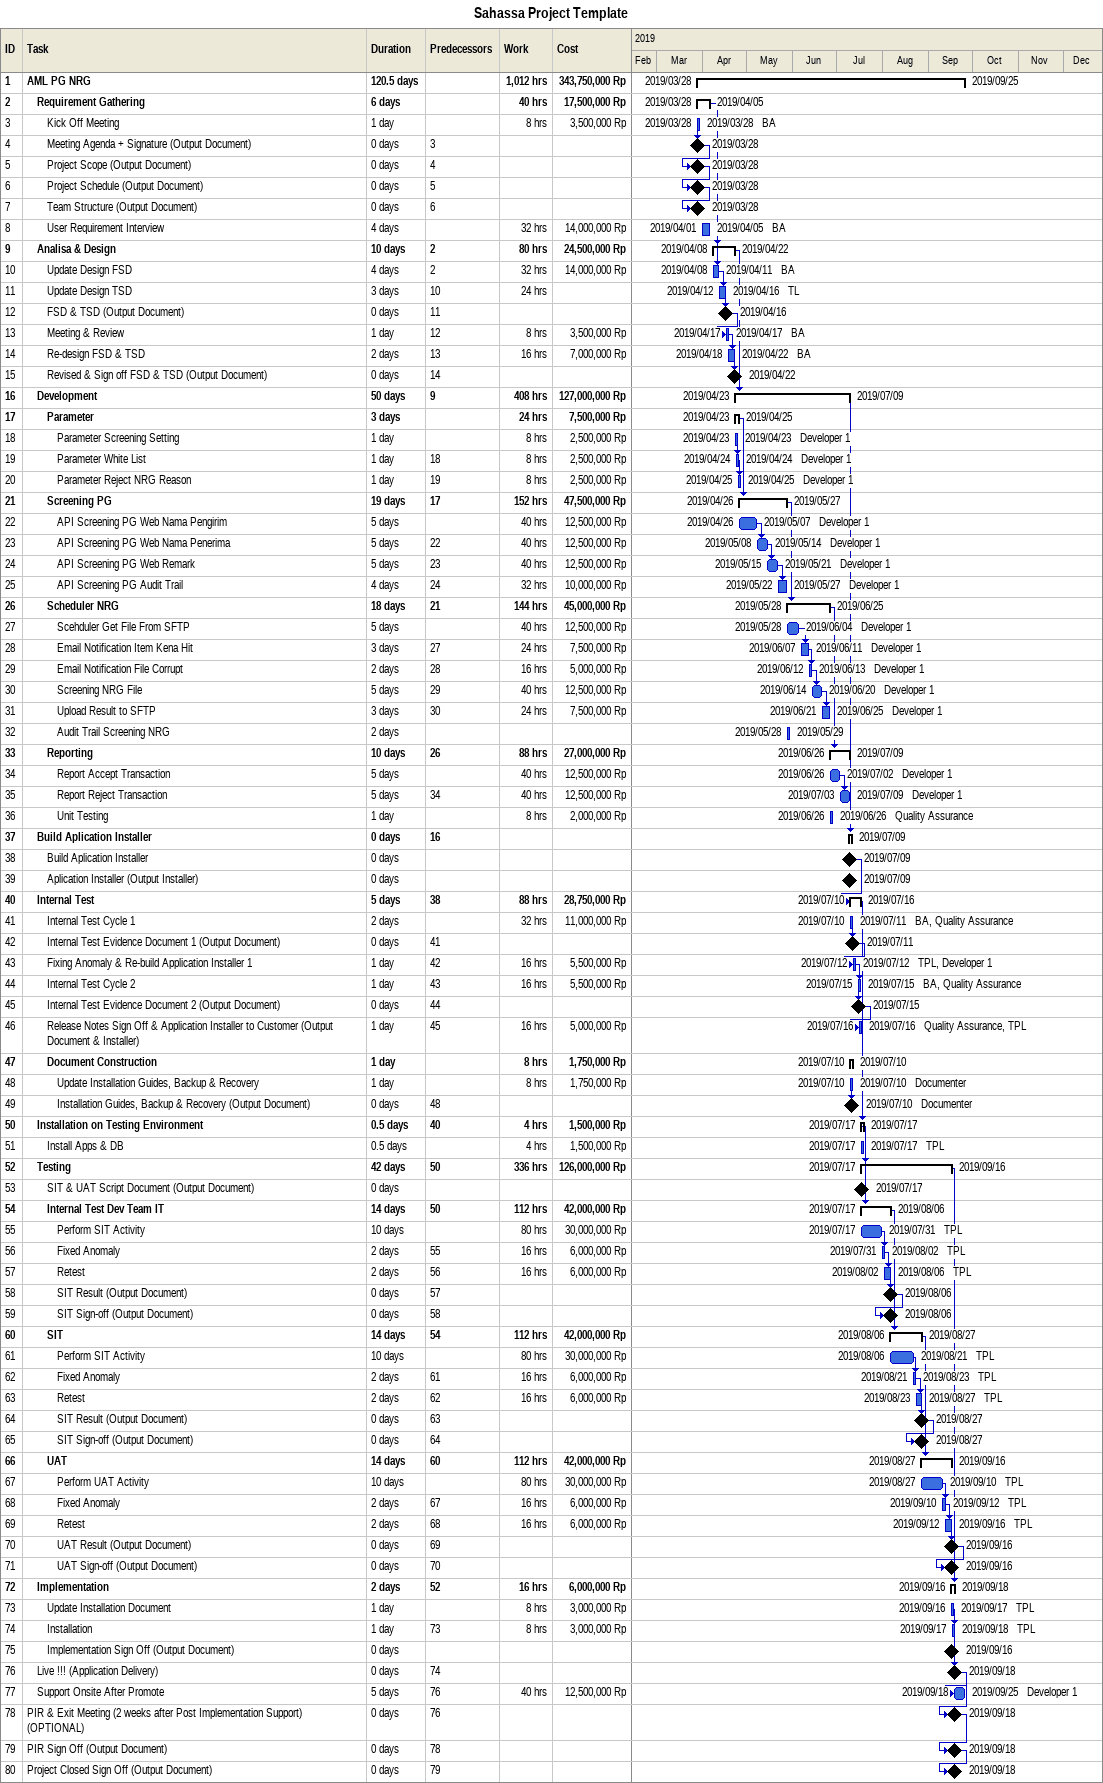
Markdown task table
Sahassa Project Template

| ID | Level | Task | Duration | Start | Finish | Predecessors | Resources | Work (h) | Cost (Rp) |
|---|---|---|---|---|---|---|---|---|---|
| 1 | 1 | **AML PG NRG** | 120.5d | 2019-03-28 | 2019-09-25 |  |  | 1012 | 343750000 |
| 2 | 2 | **Requirement Gathering** | 6d | 2019-03-28 | 2019-04-05 |  |  | 40 | 17500000 |
| 3 | 3 | Kick Off Meeting | 1d | 2019-03-28 | 2019-03-28 |  | BA | 8 | 3500000 |
| 4 | 3 | Meeting Agenda + Signature (Output Document) | 0d | 2019-03-28 | 2019-03-28 | 3 |  |  |  |
| 5 | 3 | Project Scope (Output Document) | 0d | 2019-03-28 | 2019-03-28 | 4 |  |  |  |
| 6 | 3 | Project Schedule (Output Document) | 0d | 2019-03-28 | 2019-03-28 | 5 |  |  |  |
| 7 | 3 | Team Structure (Output Document) | 0d | 2019-03-28 | 2019-03-28 | 6 |  |  |  |
| 8 | 3 | User Requirement Interview | 4d | 2019-04-01 | 2019-04-05 |  | BA | 32 | 14000000 |
| 9 | 2 | **Analisa & Design** | 10d | 2019-04-08 | 2019-04-22 | 2 |  | 80 | 24500000 |
| 10 | 3 | Update Design FSD | 4d | 2019-04-08 | 2019-04-11 | 2 | BA | 32 | 14000000 |
| 11 | 3 | Update Design TSD | 3d | 2019-04-12 | 2019-04-16 | 10 | TL | 24 |  |
| 12 | 3 | FSD & TSD (Output Document) | 0d | 2019-04-16 | 2019-04-16 | 11 |  |  |  |
| 13 | 3 | Meeting & Review | 1d | 2019-04-17 | 2019-04-17 | 12 | BA | 8 | 3500000 |
| 14 | 3 | Re-design FSD & TSD | 2d | 2019-04-18 | 2019-04-22 | 13 | BA | 16 | 7000000 |
| 15 | 3 | Revised & Sign off FSD & TSD (Output Document) | 0d | 2019-04-22 | 2019-04-22 | 14 |  |  |  |
| 16 | 2 | **Development** | 50d | 2019-04-23 | 2019-07-09 | 9 |  | 408 | 127000000 |
| 17 | 3 | **Parameter** | 3d | 2019-04-23 | 2019-04-25 |  |  | 24 | 7500000 |
| 18 | 4 | Parameter Screening Setting | 1d | 2019-04-23 | 2019-04-23 |  | Developer 1 | 8 | 2500000 |
| 19 | 4 | Parameter White List | 1d | 2019-04-24 | 2019-04-24 | 18 | Developer 1 | 8 | 2500000 |
| 20 | 4 | Parameter Reject NRG Reason | 1d | 2019-04-25 | 2019-04-25 | 19 | Developer 1 | 8 | 2500000 |
| 21 | 3 | **Screening PG** | 19d | 2019-04-26 | 2019-05-27 | 17 |  | 152 | 47500000 |
| 22 | 4 | API Screening PG Web Nama Pengirim | 5d | 2019-04-26 | 2019-05-07 |  | Developer 1 | 40 | 12500000 |
| 23 | 4 | API Screening PG Web Nama Penerima | 5d | 2019-05-08 | 2019-05-14 | 22 | Developer 1 | 40 | 12500000 |
| 24 | 4 | API Screening PG Web Remark | 5d | 2019-05-15 | 2019-05-21 | 23 | Developer 1 | 40 | 12500000 |
| 25 | 4 | API Screening PG Audit Trail | 4d | 2019-05-22 | 2019-05-27 | 24 | Developer 1 | 32 | 10000000 |
| 26 | 3 | **Scheduler NRG** | 18d | 2019-05-28 | 2019-06-25 | 21 |  | 144 | 45000000 |
| 27 | 4 | Scehduler Get File From SFTP | 5d | 2019-05-28 | 2019-06-04 |  | Developer 1 | 40 | 12500000 |
| 28 | 4 | Email Notification Item Kena Hit | 3d | 2019-06-07 | 2019-06-11 | 27 | Developer 1 | 24 | 7500000 |
| 29 | 4 | Email Notification File Corrupt | 2d | 2019-06-12 | 2019-06-13 | 28 | Developer 1 | 16 | 5000000 |
| 30 | 4 | Screening NRG File | 5d | 2019-06-14 | 2019-06-20 | 29 | Developer 1 | 40 | 12500000 |
| 31 | 4 | Upload Result to SFTP | 3d | 2019-06-21 | 2019-06-25 | 30 | Developer 1 | 24 | 7500000 |
| 32 | 4 | Audit Trail Screening NRG | 2d | 2019-05-28 | 2019-05-29 |  |  |  |  |
| 33 | 3 | **Reporting** | 10d | 2019-06-26 | 2019-07-09 | 26 |  | 88 | 27000000 |
| 34 | 4 | Report Accept Transaction | 5d | 2019-06-26 | 2019-07-02 |  | Developer 1 | 40 | 12500000 |
| 35 | 4 | Report Reject Transaction | 5d | 2019-07-03 | 2019-07-09 | 34 | Developer 1 | 40 | 12500000 |
| 36 | 4 | Unit Testing | 1d | 2019-06-26 | 2019-06-26 |  | Quality Assurance | 8 | 2000000 |
| 37 | 2 | **Build Aplication Installer** | 0d | 2019-07-09 | 2019-07-09 | 16 |  |  |  |
| 38 | 3 | Build Aplication Installer | 0d | 2019-07-09 | 2019-07-09 |  |  |  |  |
| 39 | 3 | Aplication Installer (Output Installer) | 0d | 2019-07-09 | 2019-07-09 |  |  |  |  |
| 40 | 2 | **Internal Test** | 5d | 2019-07-10 | 2019-07-16 | 38 |  | 88 | 28750000 |
| 41 | 3 | Internal Test Cycle 1 | 2d | 2019-07-10 | 2019-07-11 |  | BA, Quality Assurance | 32 | 11000000 |
| 42 | 3 | Internal Test Evidence Document 1 (Output Document) | 0d | 2019-07-11 | 2019-07-11 | 41 |  |  |  |
| 43 | 3 | Fixing Anomaly & Re-build Application Installer 1 | 1d | 2019-07-12 | 2019-07-12 | 42 | TPL, Developer 1 | 16 | 5500000 |
| 44 | 3 | Internal Test Cycle 2 | 1d | 2019-07-15 | 2019-07-15 | 43 | BA, Quality Assurance | 16 | 5500000 |
| 45 | 3 | Internal Test Evidence Document 2 (Output Document) | 0d | 2019-07-15 | 2019-07-15 | 44 |  |  |  |
| 46 | 3 | Release Notes Sign Off & Application Installer to Customer (Output Document & Installer) | 1d | 2019-07-16 | 2019-07-16 | 45 | Quality Assurance, TPL | 16 | 5000000 |
| 47 | 3 | **Document Construction** | 1d | 2019-07-10 | 2019-07-10 |  |  | 8 | 1750000 |
| 48 | 4 | Update Installation Guides, Backup & Recovery | 1d | 2019-07-10 | 2019-07-10 |  | Documenter | 8 | 1750000 |
| 49 | 4 | Installation Guides, Backup & Recovery (Output Document) | 0d | 2019-07-10 | 2019-07-10 | 48 | Documenter |  |  |
| 50 | 2 | **Installation on Testing Environment** | 0.5d | 2019-07-17 | 2019-07-17 | 40 |  | 4 | 1500000 |
| 51 | 3 | Install Apps & DB | 0.5d | 2019-07-17 | 2019-07-17 |  | TPL | 4 | 1500000 |
| 52 | 2 | **Testing** | 42d | 2019-07-17 | 2019-09-16 | 50 |  | 336 | 126000000 |
| 53 | 3 | SIT & UAT Script Document (Output Document) | 0d | 2019-07-17 | 2019-07-17 |  |  |  |  |
| 54 | 3 | **Internal Test Dev Team IT** | 14d | 2019-07-17 | 2019-08-06 | 50 |  | 112 | 42000000 |
| 55 | 4 | Perform SIT Activity | 10d | 2019-07-17 | 2019-07-31 |  | TPL | 80 | 30000000 |
| 56 | 4 | Fixed Anomaly | 2d | 2019-07-31 | 2019-08-02 | 55 | TPL | 16 | 6000000 |
| 57 | 4 | Retest | 2d | 2019-08-02 | 2019-08-06 | 56 | TPL | 16 | 6000000 |
| 58 | 4 | SIT Result (Output Document) | 0d | 2019-08-06 | 2019-08-06 | 57 |  |  |  |
| 59 | 4 | SIT Sign-off (Output Document) | 0d | 2019-08-06 | 2019-08-06 | 58 |  |  |  |
| 60 | 3 | **SIT** | 14d | 2019-08-06 | 2019-08-27 | 54 |  | 112 | 42000000 |
| 61 | 4 | Perform SIT Activity | 10d | 2019-08-06 | 2019-08-21 |  | TPL | 80 | 30000000 |
| 62 | 4 | Fixed Anomaly | 2d | 2019-08-21 | 2019-08-23 | 61 | TPL | 16 | 6000000 |
| 63 | 4 | Retest | 2d | 2019-08-23 | 2019-08-27 | 62 | TPL | 16 | 6000000 |
| 64 | 4 | SIT Result (Output Document) | 0d | 2019-08-27 | 2019-08-27 | 63 |  |  |  |
| 65 | 4 | SIT Sign-off (Output Document) | 0d | 2019-08-27 | 2019-08-27 | 64 |  |  |  |
| 66 | 3 | **UAT** | 14d | 2019-08-27 | 2019-09-16 | 60 |  | 112 | 42000000 |
| 67 | 4 | Perform UAT Activity | 10d | 2019-08-27 | 2019-09-10 |  | TPL | 80 | 30000000 |
| 68 | 4 | Fixed Anomaly | 2d | 2019-09-10 | 2019-09-12 | 67 | TPL | 16 | 6000000 |
| 69 | 4 | Retest | 2d | 2019-09-12 | 2019-09-16 | 68 | TPL | 16 | 6000000 |
| 70 | 4 | UAT Result (Output Document) | 0d | 2019-09-16 | 2019-09-16 | 69 |  |  |  |
| 71 | 4 | UAT Sign-off (Output Document) | 0d | 2019-09-16 | 2019-09-16 | 70 |  |  |  |
| 72 | 2 | **Implementation** | 2d | 2019-09-16 | 2019-09-18 | 52 |  | 16 | 6000000 |
| 73 | 3 | Update Installation Document | 1d | 2019-09-16 | 2019-09-17 |  | TPL | 8 | 3000000 |
| 74 | 3 | Installation | 1d | 2019-09-17 | 2019-09-18 | 73 | TPL | 8 | 3000000 |
| 75 | 3 | Implementation Sign Off (Output Document) | 0d | 2019-09-16 | 2019-09-16 |  |  |  |  |
| 76 | 2 | Live !!! (Application Delivery) | 0d | 2019-09-18 | 2019-09-18 | 74 |  |  |  |
| 77 | 2 | Support Onsite After Promote | 5d | 2019-09-18 | 2019-09-25 | 76 | Developer 1 | 40 | 12500000 |
| 78 | 1 | PIR & Exit Meeting (2 weeks after Post Implementation Support) (OPTIONAL) | 0d | 2019-09-18 | 2019-09-18 | 76 |  |  |  |
| 79 | 1 | PIR Sign Off (Output Document) | 0d | 2019-09-18 | 2019-09-18 | 78 |  |  |  |
| 80 | 1 | Project Closed Sign Off (Output Document) | 0d | 2019-09-18 | 2019-09-18 | 79 |  |  |  |
